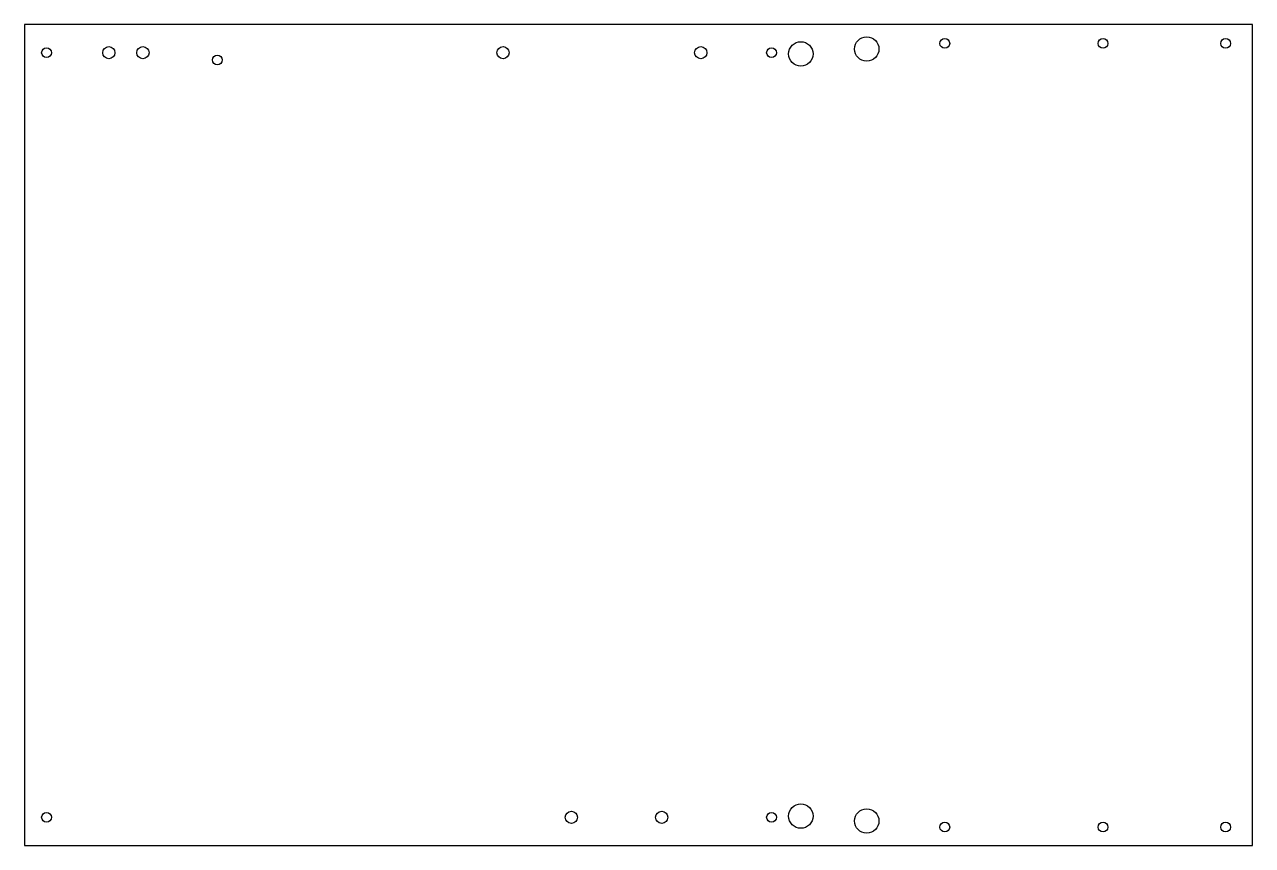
# Model space of a CAD drawing. Extents: x 58 to 561, y -168 to 168.
import ezdxf

# ---------------------------------------------------------------- set-up
doc = ezdxf.new("R2010")
doc.units = 0
doc.layers.get('0').update_dxf_attribs({"linetype": 'CONTINUOUS'})

msp = doc.modelspace()

# ---------------------------------------------------------------- linework, layer by layer
at = {"color": 7, "linetype": 'CONTINUOUS'}
for p, q in [((561, 168), (58, 168)), ((58, 168), (58, -168)), ((561, -168), (561, 168)), ((58, -168), (561, -168))]:
    msp.add_line(p, q, dxfattribs=at)
for centre, radius in [((376, 156), 5), ((403, 158), 5), ((434.98, 160.28), 2), ((499.8, 160.28), 2), ((549.99, 160.28), 2), ((67, 156.5), 2), ((92.5, 156.5), 2.5), ((106.5, 156.5), 2.5), ((254, 156.5), 2.5), ((335, 156.5), 2.5), ((364, 156.5), 2), ((137, 153.5), 2), ((67, -156.5), 2), ((282, -156.5), 2.5), ((319, -156.5), 2.5), ((364, -156.5), 2), ((376, -156), 5), ((403, -158), 5), ((434.98, -160.5), 2), ((499.8, -160.5), 2), ((549.99, -160.5), 2)]:
    msp.add_circle(centre, radius, dxfattribs=at)

doc.saveas('drawing.dxf')
